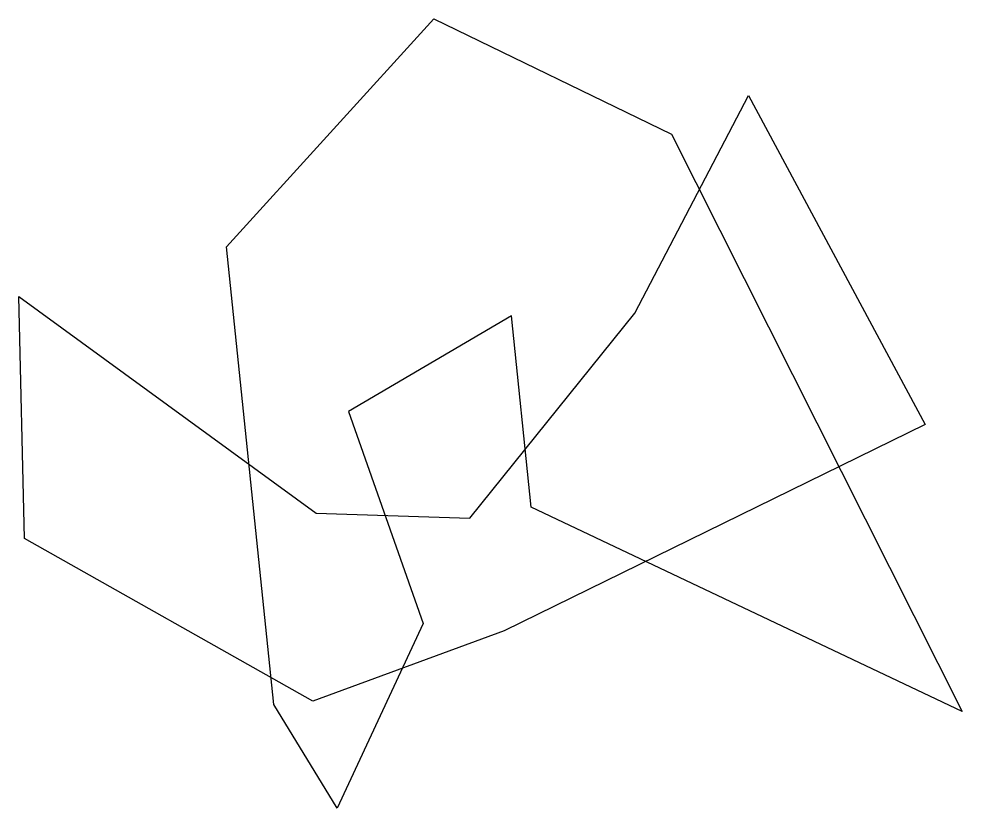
# Model space of a CAD drawing. Header units: millimetres. Extents: x -124 to 498, y -60 to 461.
import ezdxf

# ---------------------------------------------------------------- set-up
doc = ezdxf.new("R2010")
doc.units = ezdxf.units.MM
doc.layers.add('Default', color=178, linetype='Continuous', true_color=0x000000)

msp = doc.modelspace()

# ---------------------------------------------------------------- linework, layer by layer
at = {"layer": 'Default'}
for points in [[(43.96, 8.38), (12.61, 310.54), (149.67, 461), (306.61, 384.99), (498.4, 3.64), (213.82, 138.59), (200.89, 264.93), (93.3, 201.83), (142.59, 61.82), (85.82, -60.06)], [(-124.39, 277.65), (71.95, 134.67), (173.42, 131.37), (282.27, 266.64), (357.45, 410.37), (474.06, 193.26), (195.97, 57.01), (69.62, 10.47), (-120.67, 117.88)]]:
    msp.add_lwpolyline(points, close=True, dxfattribs=at)

doc.saveas('drawing.dxf')
